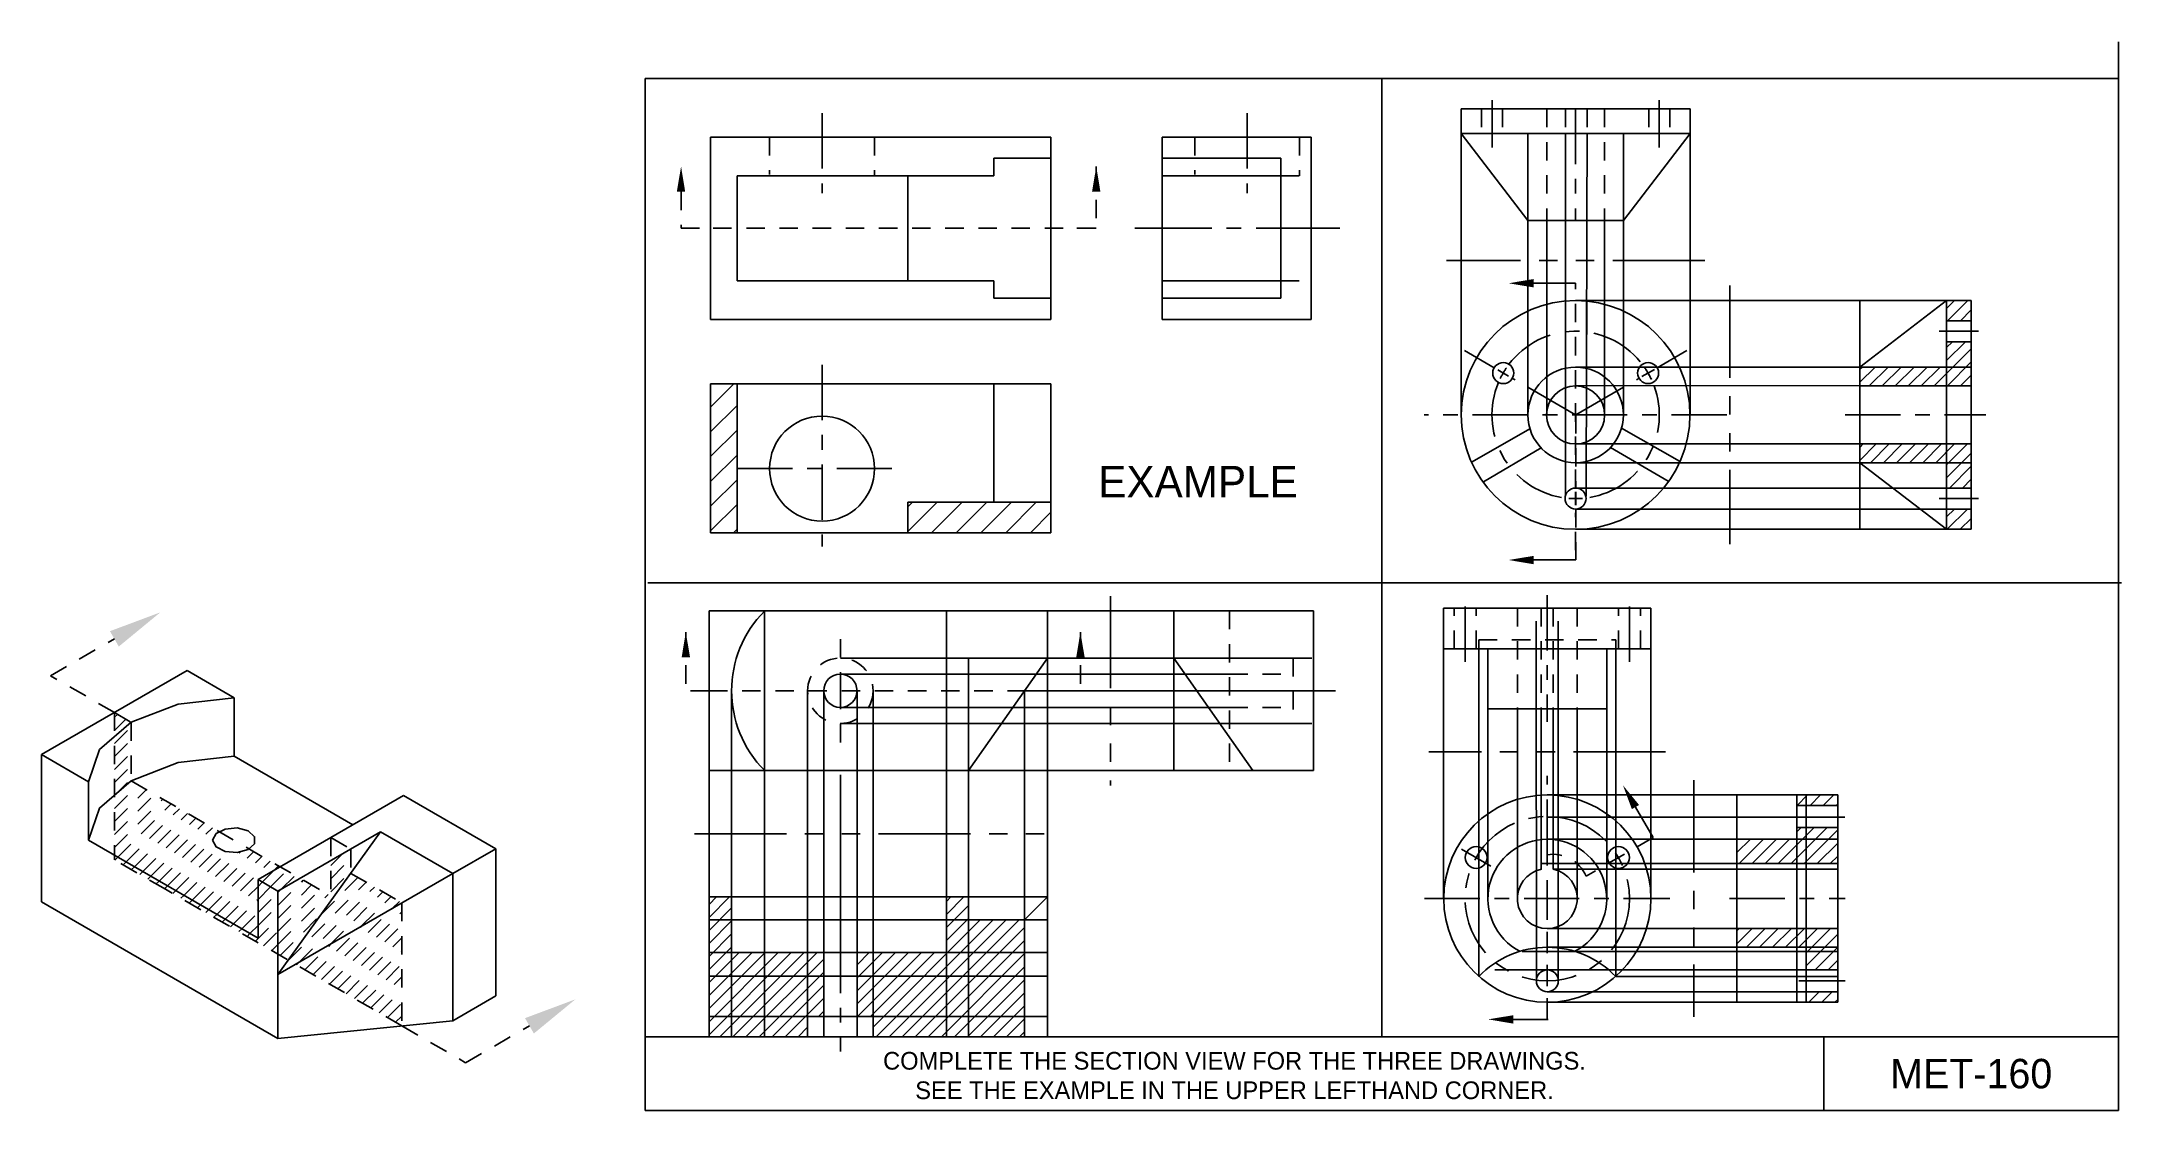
# Model space of a CAD drawing. Extents: x -1.2 to 12.9, y 1.3 to 8.6.
import ezdxf
from ezdxf.enums import TextEntityAlignment as Align

# ---------------------------------------------------------------- set-up
doc = ezdxf.new("R2010")
doc.units = 0
doc.header["$LTSCALE"] = 0.5
doc.header["$MEASUREMENT"] = 0
for name, pattern in [('CENTER2', [1.125, 0.75, -0.125, 0.125, -0.125]), ('DASHED2', [0.375, 0.25, -0.125]), ('HIDDEN', [0.375, 0.25, -0.125]), ('PHANTOM', [2.5, 1.25, -0.25, 0.25, -0.25, 0.25, -0.25])]:
    doc.linetypes.add(name, pattern=pattern)
doc.layers.get('0').update_dxf_attribs({"linetype": 'CONTINUOUS'})
doc.layers.get('DEFPOINTS').update_dxf_attribs({"linetype": 'CONTINUOUS'})
for name, color, linetype in [('CENTER', 6, 'CENTER2'), ('CON-RED', 1, 'CONTINUOUS'), ('CUTTING', 6, 'DASHED2'), ('FOLD LINE', 194, 'PHANTOM'), ('HIDDEN-GREEN', 3, 'HIDDEN'), ('OBJECT-CYAN', 4, 'CONTINUOUS'), ('SECT-Y', 2, 'CONTINUOUS')]:
    doc.layers.add(name, color=color, linetype=linetype)

# ---------------------------------------------------------------- blocks, each defined once
blk = doc.blocks.new('*X0')
at = {"color": 0}
for p, q in [((1.17, 13.84), (1.337, 14.007)), ((1.17, 13.664), (1.361, 13.854)), ((1.17, 13.487), (1.361, 13.677)), ((1.17, 13.31), (1.361, 13.5)), ((1.17, 13.133), (1.361, 13.324)), ((1.17, 12.957), (1.361, 13.147)), ((2.58, 13.129), (2.613, 13.161)), ((2.58, 12.952), (2.789, 13.161)), ((2.748, 12.943), (2.966, 13.161)), ((2.924, 12.943), (3.143, 13.161)), ((3.101, 12.943), (3.32, 13.161)), ((3.278, 12.943), (3.496, 13.161)), ((3.455, 12.943), (3.601, 13.09)), ((1.333, 12.943), (1.361, 12.97))]:
    blk.add_line(p, q, dxfattribs=at)
blk = doc.blocks.new('*X4')
at = {"color": 0}
for p, q in [((-0.71, 3.975), (-0.689, 3.995)), ((-0.71, 3.886), (-0.633, 3.963)), ((-0.71, 3.798), (-0.596, 3.912)), ((-0.71, 3.709), (-0.596, 3.823)), ((-0.71, 3.621), (-0.596, 3.735)), ((-0.71, 3.533), (-0.596, 3.647)), ((-0.71, 3.444), (-0.596, 3.558)), ((-0.71, 3.356), (-0.549, 3.517)), ((-0.71, 3.268), (-0.493, 3.485)), ((-0.71, 3.179), (-0.437, 3.452)), ((-0.71, 3.091), (-0.381, 3.42)), ((-0.686, 3.026), (-0.325, 3.388)), ((-0.63, 2.994), (-0.269, 3.355)), ((-0.574, 2.961), (-0.213, 3.323)), ((-0.518, 2.929), (-0.157, 3.291)), ((-0.462, 2.897), (-0.101, 3.258)), ((-0.406, 2.864), (-0.045, 3.226)), ((-0.35, 2.832), (-0.043, 3.139)), ((-0.706, 3.006), (-0.686, 3.026)), ((-0.65, 2.974), (-0.63, 2.994)), ((-0.294, 2.799), (-0.008, 3.086)), ((-0.238, 2.767), (0.056, 3.061)), ((-0.182, 2.735), (0.144, 3.06)), ((-0.126, 2.702), (0.236, 3.064)), ((-0.07, 2.67), (0.292, 3.032)), ((-0.014, 2.638), (0.348, 2.999)), ((0.373, 2.936), (0.404, 2.967)), ((0.759, 2.969), (0.839, 3.049)), ((0.759, 2.88), (0.894, 3.016)), ((-0.594, 2.942), (-0.574, 2.961)), ((-0.538, 2.909), (-0.518, 2.929)), ((-0.482, 2.877), (-0.462, 2.897)), ((-0.426, 2.845), (-0.406, 2.864)), ((-0.37, 2.812), (-0.35, 2.832)), ((0.042, 2.605), (0.265, 2.828)), ((0.265, 2.828), (0.294, 2.857)), ((0.265, 2.74), (0.35, 2.825)), ((0.294, 2.857), (0.373, 2.936)), ((0.35, 2.825), (0.46, 2.935)), ((0.4, 2.698), (0.572, 2.87)), ((0.4, 2.61), (0.628, 2.838)), ((0.421, 2.808), (0.516, 2.902)), ((0.471, 2.327), (0.999, 2.856)), ((0.547, 2.315), (1.055, 2.823)), ((0.695, 2.64), (0.943, 2.888)), ((0.759, 2.792), (0.894, 2.927)), ((-0.314, 2.78), (-0.294, 2.799)), ((-0.258, 2.747), (-0.238, 2.767)), ((-0.202, 2.715), (-0.182, 2.735)), ((-0.146, 2.683), (-0.126, 2.702)), ((0.098, 2.573), (0.265, 2.74)), ((0.265, 2.651), (0.4, 2.787)), ((0.265, 2.563), (0.4, 2.698)), ((0.4, 2.787), (0.421, 2.808)), ((0.4, 2.522), (0.684, 2.805)), ((0.4, 2.433), (0.74, 2.773)), ((0.757, 2.436), (1.111, 2.791)), ((0.966, 2.557), (1.167, 2.758)), ((1.175, 2.677), (1.224, 2.726)), ((-0.09, 2.65), (-0.07, 2.67)), ((-0.034, 2.618), (-0.014, 2.638)), ((0.022, 2.586), (0.042, 2.605)), ((0.078, 2.553), (0.098, 2.573)), ((0.154, 2.541), (0.265, 2.651)), ((0.21, 2.508), (0.265, 2.563)), ((0.247, 2.456), (0.4, 2.61)), ((0.415, 2.359), (0.695, 2.64)), ((0.639, 2.23), (0.966, 2.557)), ((0.695, 2.197), (1.175, 2.677)), ((0.751, 2.165), (1.241, 2.656)), ((0.807, 2.133), (1.241, 2.567)), ((0.135, 2.521), (0.154, 2.541)), ((0.191, 2.489), (0.21, 2.508)), ((0.303, 2.424), (0.4, 2.522)), ((0.359, 2.392), (0.4, 2.433)), ((0.583, 2.262), (0.757, 2.436)), ((0.863, 2.1), (1.241, 2.479)), ((0.527, 2.295), (0.547, 2.315)), ((0.919, 2.068), (1.241, 2.39)), ((0.975, 2.036), (1.241, 2.302)), ((1.031, 2.003), (1.241, 2.214)), ((1.087, 1.971), (1.241, 2.125)), ((1.143, 1.939), (1.241, 2.037)), ((1.199, 1.906), (1.241, 1.948))]:
    blk.add_line(p, q, dxfattribs=at)

msp = doc.modelspace()

# ---------------------------------------------------------------- hatches: boundary and pattern name
at = {"layer": 'SECT-Y'}
h = msp.add_hatch(dxfattribs=at)
h.set_pattern_fill('ANSI31', color=256, scale=0.5)
h.set_pattern_definition([(45, (-0.59191, 0), (-0.04419417, 0.04419417), [])])
h.paths.add_polyline_path([(11.725, 5.702), (11.725, 5.53), (11.892, 5.53), (11.892, 5.829), (11.136, 5.829), (11.136, 5.702)])
h.paths.add_polyline_path([(11.892, 5.25), (11.892, 5.387), (11.725, 5.387), (11.725, 5.25)])
h.paths.add_polyline_path([(11.892, 6.523), (11.725, 6.523), (11.725, 6.351), (11.136, 6.351), (11.136, 6.223), (11.892, 6.223)])
h.paths.add_polyline_path([(11.725, 6.803), (11.725, 6.665), (11.892, 6.665), (11.892, 6.803)])
h = msp.add_hatch(dxfattribs=at)
h.set_pattern_fill('ANSI31', color=256, scale=0.5)
h.set_pattern_definition([(45, (-0.356143, 0), (-0.04419417, 0.04419417), [])])
h.paths.add_polyline_path([(10.986, 3.228), (10.709, 3.228), (10.709, 3.148), (10.302, 3.148), (10.302, 2.983), (10.986, 2.983)])
h.paths.add_polyline_path([(10.986, 3.448), (10.709, 3.448), (10.709, 3.377), (10.986, 3.377)])
h.paths.add_polyline_path([(10.986, 2.542), (10.302, 2.542), (10.302, 2.415), (10.771, 2.415), (10.771, 2.262), (10.986, 2.262)])
h.paths.add_polyline_path([(10.986, 2.113), (10.771, 2.113), (10.771, 2.042), (10.986, 2.042)])
h = msp.add_hatch(dxfattribs=at)
h.set_pattern_fill('ANSI31', color=256, scale=0.5)
h.set_pattern_definition([(45, (0, -0.17852), (-0.0441942, 0.0441942), [])])
h.paths.add_polyline_path([(3.326, 1.807), (3.995, 1.807), (3.995, 1.945), (4.104, 1.945), (4.104, 2.379), (3.479, 2.379), (3.479, 2.756), (3.326, 2.756)])
h.paths.add_polyline_path([(4.33, 1.945), (4.439, 1.945), (4.439, 1.807), (5.467, 1.807), (5.467, 2.6), (5.086, 2.6), (5.086, 2.756), (4.937, 2.756), (4.937, 2.379), (4.33, 2.379)])

# ---------------------------------------------------------------- linework, layer by layer
for p, q in [((12.892, 8.558), (12.892, 1.308)), ((12.892, 8.558), (12.892, 1.308)), ((12.892, 8.558), (12.892, 1.308)), ((2.892, 8.308), (12.892, 8.308)), ((2.892, 8.308), (12.892, 8.308)), ((2.892, 8.308), (12.892, 8.308)), ((2.892, 8.308), (12.892, 8.308)), ((2.892, 1.308), (2.892, 8.308)), ((2.892, 1.308), (2.892, 8.308)), ((2.892, 1.308), (2.892, 8.308)), ((7.892, 5.058), (7.892, 8.308)), ((7.892, 5.058), (7.892, 8.308)), ((10.254, 6.803), (9.984, 6.803)), ((7.892, 5.058), (7.892, 1.808)), ((7.892, 5.058), (7.892, 1.808)), ((7.911, 4.886), (2.911, 4.886)), ((7.911, 4.886), (12.911, 4.886)), ((2.892, 1.808), (12.892, 1.808)), ((12.892, 1.808), (2.892, 1.808)), ((10.892, 1.808), (10.892, 1.308)), ((12.892, 1.308), (2.892, 1.308)), ((12.892, 1.308), (2.892, 1.308)), ((12.892, 1.308), (2.892, 1.308))]:
    msp.add_line(p, q)
at = {"layer": 'CENTER'}
for p, q in [((4.093, 8.072), (4.093, 7.53)), ((6.978, 8.072), (6.978, 7.53)), ((8.64, 8.161), (8.64, 7.841)), ((9.207, 8.102), (9.207, 7.346)), ((9.775, 8.161), (9.775, 7.841)), ((6.402, 7.293), (6.215, 7.293)), ((7.413, 7.293), (6.402, 7.293)), ((7.413, 7.293), (7.607, 7.293)), ((11.942, 6.594), (11.675, 6.594)), ((4.093, 6.365), (4.093, 5.134)), ((8.654, 6.346), (8.453, 6.462)), ((9.761, 6.346), (9.963, 6.463)), ((8.752, 6.29), (8.68, 6.331)), ((9.207, 6.026), (8.778, 6.274)), ((9.208, 6.026), (9.637, 6.274)), ((9.657, 6.286), (9.742, 6.335)), ((10.233, 6.026), (8.18, 6.026)), ((11.036, 6.026), (11.992, 6.026)), ((3.517, 5.662), (4.646, 5.662)), ((9.207, 5.504), (9.207, 5.413)), ((11.942, 5.459), (11.675, 5.459)), ((8.457, 4.351), (8.457, 4.804)), ((9.015, 4.804), (9.015, 3.944)), ((9.573, 4.351), (9.573, 4.804)), ((6.708, 4.155), (7.578, 4.155)), ((9.015, 3.043), (9.015, 3.578)), ((10.659, 3.298), (11.036, 3.298)), ((8.432, 3.081), (8.631, 2.966)), ((8.182, 2.745), (9.847, 2.745)), ((10.252, 2.745), (11.036, 2.745)), ((4.217, 2.479), (4.217, 1.707)), ((10.721, 2.187), (11.036, 2.187))]:
    msp.add_line(p, q, dxfattribs=at)
msp.add_circle((9.015, 2.745), 0.558, dxfattribs=at)
for start, end in [(39.4841, 142.8041), (157.1959, 260.3478), (145.8641, 154.1359), (145.8416, 154.1584), (279.7295, 20.3652), (25.0487, 34.9513), (25.0487, 34.8727), (265.4525, 274.6248)]:
    msp.add_arc((9.207, 6.026), 0.568, start, end, dxfattribs=at)
at = {"layer": 'CON-RED'}
for p, q in [((8.431, 7.936), (8.431, 6.026)), ((9.984, 7.936), (9.984, 6.026)), ((8.883, 7.346), (8.883, 6.026)), ((9.011, 7.346), (9.011, 6.026)), ((9.138, 7.346), (9.138, 5.476)), ((9.283, 7.346), (9.278, 5.476)), ((9.404, 7.346), (9.404, 6.026)), ((9.532, 7.346), (9.532, 6.026)), ((9.207, 6.803), (11.892, 6.803)), ((11.136, 5.25), (11.136, 6.803)), ((11.725, 6.803), (11.725, 5.25)), ((11.892, 6.803), (11.892, 5.25)), ((9.207, 6.351), (11.892, 6.351)), ((9.207, 6.225), (11.892, 6.223)), ((9.207, 5.829), (11.892, 5.829)), ((9.207, 5.702), (11.892, 5.702)), ((9.207, 5.53), (11.892, 5.53)), ((9.207, 5.387), (11.892, 5.387)), ((9.207, 5.25), (11.892, 5.25)), ((3.703, 4.697), (3.703, 1.807)), ((5.623, 4.697), (6.48, 4.697)), ((5.086, 4.377), (4.217, 4.377)), ((5.623, 4.377), (6.48, 4.377)), ((5.623, 4.377), (5.623, 1.807)), ((8.311, 4.439), (8.311, 2.745)), ((8.55, 2.217), (8.55, 4.439)), ((8.941, 2.192), (8.94, 4.501)), ((9.089, 4.501), (9.089, 2.192)), ((9.479, 4.439), (9.479, 2.217)), ((9.718, 4.439), (9.718, 2.745)), ((4.217, 4.268), (6.857, 4.268)), ((3.479, 4.154), (3.479, 1.807)), ((3.995, 4.155), (3.995, 1.807)), ((4.104, 4.155), (4.104, 1.807)), ((4.33, 4.155), (4.33, 1.807)), ((4.439, 4.155), (4.439, 1.807)), ((5.467, 4.155), (5.467, 1.807)), ((5.467, 4.155), (7.428, 4.155)), ((4.217, 4.042), (6.857, 4.042)), ((8.611, 4.033), (8.611, 2.745)), ((8.812, 2.745), (8.812, 4.033)), ((8.974, 4.033), (8.974, 2.983)), ((9.055, 4.033), (9.055, 2.983)), ((9.218, 2.745), (9.218, 4.033)), ((9.418, 4.033), (9.418, 2.745)), ((7.291, 3.933), (4.217, 3.933)), ((3.326, 3.613), (3.326, 1.807)), ((4.217, 3.585), (4.217, 2.479)), ((4.937, 3.613), (4.937, 1.807)), ((5.086, 3.613), (6.48, 3.613)), ((5.086, 3.613), (5.086, 1.807)), ((5.623, 3.613), (6.48, 3.613)), ((9.015, 3.448), (10.986, 3.448)), ((10.302, 3.448), (10.302, 2.042)), ((10.709, 3.448), (10.709, 2.042)), ((10.771, 3.448), (10.771, 2.042)), ((10.986, 3.448), (10.986, 2.042)), ((9.015, 3.298), (10.709, 3.298)), ((9.015, 3.148), (10.986, 3.148)), ((9.055, 2.983), (10.986, 2.983)), ((9.055, 2.944), (10.986, 2.944)), ((3.326, 2.756), (5.623, 2.756)), ((3.326, 2.6), (5.623, 2.6)), ((9.015, 2.542), (10.986, 2.542)), ((9.015, 2.415), (10.986, 2.415)), ((3.326, 2.379), (5.623, 2.379)), ((8.659, 2.262), (10.986, 2.262)), ((8.845, 2.387), (10.986, 2.387)), ((3.326, 2.219), (5.623, 2.219)), ((9.479, 2.217), (10.986, 2.217)), ((9.015, 2.113), (10.986, 2.113)), ((9.015, 2.042), (10.986, 2.042)), ((3.326, 1.945), (5.623, 1.945)), ((3.326, 1.807), (5.623, 1.807))]:
    msp.add_line(p, q, dxfattribs=at)
at = {"layer": 'CUTTING'}
for p, q in [((5.954, 7.711), (5.954, 7.293)), ((3.136, 7.54), (3.136, 7.293)), ((5.954, 7.293), (3.136, 7.293)), ((3.136, 7.293), (3.307, 7.293)), ((5.947, 7.293), (5.776, 7.293)), ((9.207, 5.53), (9.207, 6.919)), ((9.208, 6.026), (9.208, 5.53)), ((9.208, 5.504), (9.208, 5.413)), ((9.208, 5.387), (9.208, 5.042)), ((9.207, 5.108), (9.207, 5.363)), ((3.168, 4.553), (3.168, 4.155)), ((5.846, 4.553), (5.846, 4.155)), ((-1.143, 4.257), (-0.71, 4.507)), ((-0.71, 4.007), (-1.143, 4.257)), ((3.326, 4.155), (3.168, 4.155)), ((3.326, 4.155), (5.623, 4.155)), ((5.623, 4.155), (5.846, 4.155)), ((-0.71, 4.007), (-0.596, 3.941)), ((-0.596, 3.941), (-0.596, 3.544)), ((-0.596, 3.544), (0.759, 2.762)), ((0.759, 3.159), (0.759, 2.762)), ((0.759, 3.159), (0.894, 3.081)), ((9.733, 3.159), (9.278, 2.897)), ((0.894, 3.081), (0.894, 2.916)), ((9.015, 2.745), (9.015, 3.043)), ((0.894, 2.916), (1.241, 2.716)), ((1.241, 2.716), (1.241, 1.882)), ((9.015, 1.925), (9.015, 2.745)), ((9.015, 2.745), (9.015, 1.925)), ((9.015, 2.745), (9.015, 1.925)), ((9.015, 2.745), (9.015, 1.925)), ((9.015, 2.745), (9.015, 1.925)), ((1.241, 1.882), (1.674, 1.632)), ((1.674, 1.632), (2.107, 1.882))]:
    msp.add_line(p, q, dxfattribs=at)
at = {"layer": 'CUTTING', "linetype": 'Continuous'}
for p, q in [((9.613, 3.366), (9.733, 3.159)), ((8.784, 1.926), (9.02, 1.925))]:
    msp.add_line(p, q, dxfattribs=at)
for points in [[(8.923, 6.919, 0), (9.207, 6.919, 0)], [(8.923, 5.042, 0), (9.208, 5.042, 0)]]:
    msp.add_polyline3d(points, dxfattribs=at)
at = {"layer": 'CUTTING'}
msp.add_arc((9.054, 2.803), 0.243, 22.7233, 99.336, dxfattribs=at)
for points in [[(3.107, 7.54), (3.164, 7.54), (3.136, 7.711)], [(5.925, 7.54), (5.982, 7.54), (5.954, 7.711)], [(3.14, 4.382), (3.197, 4.382), (3.168, 4.553)], [(5.818, 4.382), (5.875, 4.382), (5.846, 4.553)]]:
    msp.add_solid(points, dxfattribs=at)
at = {"layer": 'CUTTING', "linetype": 'Continuous', "extrusion": (0, 0, -1)}
for points in [[(-8.923, 6.891), (-8.752, 6.919), (-8.923, 6.948)], [(-8.923, 5.013), (-8.752, 5.042), (-8.923, 5.07)], [(-9.589, 3.352), (-9.528, 3.514), (-9.638, 3.38)], [(-8.784, 1.897), (-8.613, 1.926), (-8.785, 1.954)]]:
    msp.add_solid(points, dxfattribs=at)
at = {"layer": 'CUTTING', "linetype": 'ByBlock'}
for points in [[(-0.74, 4.559), (-0.68, 4.455), (-0.398, 4.687)], [(2.077, 1.934), (2.137, 1.83), (2.419, 2.062)]]:
    msp.add_solid(points, dxfattribs=at)
at = {"layer": 'DEFPOINTS', "color": 0, "linetype": 'ByBlock'}
for p in [(-0.71, 4.507), (-1.143, 4.257)]:
    msp.add_point(p, dxfattribs=at)
at = {"layer": 'FOLD LINE'}
for p, q in [((10.084, 7.073), (8.331, 7.073)), ((10.254, 6.903), (10.254, 5.15)), ((6.051, 4.797), (6.051, 3.513)), ((9.818, 3.741), (8.211, 3.741)), ((10.01, 3.548), (10.01, 1.942)), ((3.226, 3.184), (5.723, 3.184))]:
    msp.add_line(p, q, dxfattribs=at)
at = {"layer": 'HIDDEN-GREEN'}
for p, q in [((8.568, 8.102), (8.568, 7.936)), ((8.711, 8.102), (8.711, 7.936)), ((9.011, 8.102), (9.011, 7.346)), ((9.138, 8.102), (9.138, 7.936)), ((9.285, 8.102), (9.285, 7.936)), ((9.404, 8.102), (9.404, 7.346)), ((9.704, 8.102), (9.704, 7.936)), ((9.847, 8.102), (9.847, 7.936)), ((3.737, 7.911), (3.737, 7.657)), ((4.449, 7.911), (4.449, 7.649)), ((6.622, 7.911), (6.622, 7.657)), ((7.334, 7.911), (7.334, 7.649)), ((7.206, 7.649), (7.413, 7.649)), ((7.206, 6.936), (7.413, 6.936)), ((6.857, 4.697), (6.857, 3.613)), ((8.382, 4.439), (8.382, 4.716)), ((8.531, 4.439), (8.531, 4.716)), ((8.812, 4.716), (8.812, 4.033)), ((8.94, 4.501), (8.94, 4.716)), ((8.974, 4.716), (8.974, 4.033)), ((9.055, 4.716), (9.055, 4.033)), ((9.089, 4.501), (9.089, 4.716)), ((9.218, 4.716), (9.218, 4.033)), ((9.498, 4.439), (9.498, 4.716)), ((9.647, 4.439), (9.647, 4.716)), ((4.217, 4.155), (4.217, 4.574)), ((7.291, 4.377), (7.291, 3.933)), ((7.291, 4.377), (7.428, 4.377)), ((8.55, 4.501), (9.479, 4.501)), ((8.55, 4.501), (8.55, 4.439)), ((9.479, 4.501), (9.479, 4.439)), ((6.857, 4.268), (7.291, 4.268)), ((4.217, 4.155), (4.217, 3.764)), ((6.857, 4.042), (7.291, 4.042)), ((7.291, 3.933), (7.428, 3.933))]:
    msp.add_line(p, q, dxfattribs=at)
msp.add_circle((4.217, 4.155), 0.222, dxfattribs=at)
at = {"layer": 'OBJECT-CYAN'}
for p, q in [((8.431, 8.102), (9.984, 8.102)), ((8.431, 7.936), (8.431, 8.102)), ((9.984, 7.936), (9.984, 8.102)), ((3.336, 7.911), (5.646, 7.911)), ((3.336, 7.911), (3.336, 6.674)), ((5.646, 7.911), (5.646, 6.674)), ((6.402, 7.911), (6.402, 6.674)), ((6.402, 7.911), (7.413, 7.911)), ((7.413, 7.911), (7.413, 6.674)), ((8.431, 7.936), (9.984, 7.936)), ((8.431, 7.936), (8.883, 7.346)), ((8.883, 7.346), (8.883, 7.936)), ((9.138, 7.936), (9.138, 7.346)), ((9.283, 7.346), (9.285, 7.936)), ((9.984, 7.936), (9.532, 7.346)), ((9.532, 7.346), (9.532, 7.936)), ((5.646, 7.768), (5.258, 7.768)), ((5.258, 7.768), (5.258, 7.649)), ((7.206, 7.768), (6.402, 7.768)), ((7.206, 7.768), (7.206, 6.818)), ((5.258, 7.649), (3.517, 7.649)), ((3.517, 7.649), (3.517, 6.936)), ((4.675, 7.649), (4.675, 6.936)), ((7.206, 7.649), (6.402, 7.649)), ((8.883, 7.346), (9.532, 7.346)), ((5.258, 6.936), (3.517, 6.936)), ((5.258, 6.936), (5.258, 6.818)), ((7.206, 6.936), (6.402, 6.936)), ((5.646, 6.818), (5.258, 6.818)), ((7.206, 6.818), (6.402, 6.818)), ((9.138, 6.799), (9.138, 6.34)), ((9.281, 6.342), (9.283, 6.799)), ((11.725, 6.803), (11.136, 6.351)), ((11.892, 6.803), (11.725, 6.803)), ((11.725, 6.803), (11.725, 6.351)), ((11.892, 6.803), (11.892, 5.25)), ((5.646, 6.674), (3.336, 6.674)), ((7.413, 6.674), (6.402, 6.674)), ((11.892, 6.665), (11.725, 6.665)), ((11.892, 6.523), (11.725, 6.523)), ((5.646, 6.238), (3.336, 6.238)), ((3.336, 6.238), (3.336, 5.227)), ((3.517, 5.434), (3.517, 6.238)), ((5.258, 6.238), (5.258, 5.434)), ((5.646, 5.227), (5.646, 6.238)), ((11.725, 6.351), (11.136, 6.351)), ((11.136, 6.351), (11.136, 5.702)), ((11.892, 6.223), (11.136, 6.223)), ((8.897, 5.932), (8.505, 5.707)), ((9.519, 5.936), (9.913, 5.713)), ((8.974, 5.802), (8.583, 5.572)), ((9.444, 5.804), (9.835, 5.577)), ((11.892, 5.829), (11.136, 5.829)), ((11.725, 5.702), (11.136, 5.702)), ((11.136, 5.702), (11.725, 5.25)), ((11.725, 5.702), (11.725, 5.25)), ((11.725, 5.53), (11.892, 5.53)), ((3.517, 5.434), (3.517, 5.227)), ((5.646, 5.434), (4.675, 5.434)), ((4.675, 5.434), (4.675, 5.227)), ((11.725, 5.387), (11.892, 5.387)), ((3.336, 5.227), (5.646, 5.227)), ((11.892, 5.25), (11.725, 5.25)), ((3.326, 4.697), (5.623, 4.697)), ((3.326, 4.697), (3.326, 3.613)), ((4.937, 4.697), (4.937, 3.613)), ((5.623, 4.697), (5.623, 4.377)), ((6.48, 4.697), (7.428, 4.697)), ((6.48, 4.697), (6.48, 3.613)), ((7.428, 3.613), (7.428, 4.697)), ((8.311, 4.716), (9.718, 4.716)), ((8.311, 4.716), (8.311, 4.439)), ((9.718, 4.716), (9.718, 4.439)), ((5.086, 4.377), (5.623, 4.377)), ((5.086, 3.613), (5.623, 4.377)), ((5.086, 4.377), (5.086, 3.613)), ((6.48, 4.377), (7.291, 4.377)), ((6.48, 4.377), (7.017, 3.613)), ((9.718, 4.439), (8.311, 4.439)), ((8.611, 4.033), (8.611, 4.439)), ((9.418, 4.033), (9.418, 4.439)), ((-0.216, 4.292), (-1.204, 3.722)), ((0.103, 4.108), (-0.216, 4.292)), ((0.103, 3.711), (0.103, 4.108)), ((9.418, 4.033), (8.611, 4.033)), ((-1.204, 3.722), (-1.204, 2.723)), ((-0.885, 3.538), (-1.204, 3.722)), ((0.103, 3.711), (0.909, 3.246)), ((-0.885, 3.538), (-0.885, 3.141)), ((3.326, 3.613), (5.086, 3.613)), ((6.48, 3.613), (7.428, 3.613)), ((0.265, 2.874), (1.253, 3.444)), ((1.878, 3.083), (1.253, 3.444)), ((10.986, 3.448), (10.709, 3.448)), ((10.709, 3.448), (10.709, 3.148)), ((10.986, 2.042), (10.986, 3.448)), ((10.986, 3.377), (10.709, 3.377)), ((0.265, 2.477), (-0.885, 3.141)), ((0.4, 2.23), (1.097, 3.198)), ((0.4, 2.796), (1.097, 3.198)), ((1.587, 2.915), (1.097, 3.198)), ((10.709, 3.148), (10.302, 3.148)), ((10.302, 3.148), (10.302, 2.387)), ((10.986, 3.228), (10.709, 3.228)), ((1.587, 2.915), (1.878, 3.083)), ((1.878, 3.083), (1.878, 2.085)), ((8.974, 2.983), (9.055, 2.983)), ((8.974, 2.983), (8.974, 2.944)), ((9.055, 2.983), (9.055, 2.944)), ((10.302, 2.983), (10.986, 2.983)), ((0.4, 2.796), (0.265, 2.874)), ((0.265, 2.874), (0.265, 2.477)), ((0.4, 2.23), (1.587, 2.915)), ((1.587, 2.915), (1.587, 1.917)), ((10.302, 2.944), (10.986, 2.944)), ((0.4, 1.797), (-1.204, 2.723)), ((0.4, 2.796), (0.4, 1.797)), ((0.4, 2.796), (0.4, 2.23)), ((3.326, 2.756), (3.326, 1.807)), ((3.326, 2.756), (3.703, 2.756)), ((3.479, 2.756), (3.479, 2.379)), ((3.703, 2.756), (3.703, 2.379)), ((4.937, 2.379), (4.937, 2.756)), ((4.937, 2.756), (5.623, 2.756)), ((5.086, 2.756), (5.086, 2.6)), ((5.467, 2.6), (5.623, 2.756)), ((5.623, 2.756), (5.623, 1.807)), ((5.086, 2.6), (5.467, 2.6)), ((5.467, 2.6), (5.467, 1.807)), ((10.302, 2.542), (10.986, 2.542)), ((10.302, 2.415), (10.709, 2.415)), ((10.709, 2.415), (10.771, 2.415)), ((10.771, 2.415), (10.771, 2.042)), ((3.479, 2.379), (4.937, 2.379)), ((4.104, 2.379), (4.104, 1.945)), ((4.33, 2.379), (4.33, 1.945)), ((10.302, 2.387), (10.709, 2.387)), ((10.709, 2.217), (10.709, 2.387)), ((10.771, 2.262), (10.986, 2.262)), ((10.709, 2.217), (10.771, 2.217)), ((1.587, 1.917), (1.878, 2.085)), ((10.771, 2.113), (10.986, 2.113)), ((10.771, 2.042), (10.986, 2.042)), ((0.4, 1.797), (1.587, 1.917)), ((4.439, 1.945), (3.995, 1.945)), ((3.995, 1.945), (3.995, 1.807)), ((4.439, 1.945), (4.439, 1.807)), ((3.326, 1.807), (5.623, 1.807))]:
    msp.add_line(p, q, dxfattribs=at)
at = {"layer": 'OBJECT-CYAN', "color": 6, "linetype": 'DASHED2'}
for p, q in [((-0.71, 4.007), (-0.71, 3.009)), ((-0.363, 2.808), (-0.71, 3.009)), ((1.241, 1.882), (-0.363, 2.808))]:
    msp.add_line(p, q, dxfattribs=at)
at = {"layer": 'OBJECT-CYAN', "linetype": 'Continuous'}
for points in [[(0.103, 4.108, 0), (-0.276, 4.065, 0), (-0.596, 3.941, 0), (-0.81, 3.756, 0), (-0.885, 3.538, 0)], [(0.103, 3.711, 0), (-0.276, 3.668, 0), (-0.596, 3.544, 0), (-0.81, 3.359, 0), (-0.885, 3.141, 0)], [(-0.043, 3.141, 0), (-0.02, 3.096, 0), (0.042, 3.065, 0), (0.123, 3.058, 0), (0.198, 3.077, 0), (0.242, 3.117, 0), (0.242, 3.165, 0), (0.198, 3.204, 0), (0.123, 3.224, 0), (0.042, 3.217, 0), (-0.02, 3.186, 0), (-0.043, 3.141, 0)]]:
    msp.add_polyline3d(points, dxfattribs=at)
at = {"layer": 'OBJECT-CYAN'}
for centre, radius in [((9.207, 6.026), 0.776), ((8.716, 6.31), 0.0712), ((9.699, 6.31), 0.0712), ((9.207, 6.026), 0.324), ((9.207, 6.026), 0.197), ((4.093, 5.662), 0.356), ((9.207, 5.459), 0.0712), ((4.217, 4.155), 0.113), ((9.015, 2.745), 0.703), ((8.532, 3.024), 0.0744), ((9.498, 3.024), 0.0744), ((9.015, 2.187), 0.0744)]:
    msp.add_circle(centre, radius, dxfattribs=at)
for centre, radius, start, end in [((4.245, 4.155), 0.766, 135, 225), ((9.015, 2.745), 0.403, 297.5851, 242.4149), ((9.015, 2.745), 0.203, 101.537, 78.463), ((9.015, 1.772), 0.643, 43.7638, 136.2362)]:
    msp.add_arc(centre, radius, start, end, dxfattribs=at)

# ---------------------------------------------------------------- block references
at = {"layer": 'CON-RED', "xscale": 0.95, "yscale": 0.95, "zscale": 0.95}
msp.add_blockref('*X0', (2.225, -7.069), dxfattribs=at)
at = {"layer": 'CUTTING'}
msp.add_blockref('*X4', (0, 0), dxfattribs=at)

# ---------------------------------------------------------------- texts
msp.add_text('EXAMPLE', height=0.2144).set_placement((5.967, 5.466))
for s, height, p in [('COMPLETE THE SECTION VIEW FOR THE THREE DRAWINGS.', 0.12, (6.892, 1.645)), ('MET-160', 0.2, (11.892, 1.558)), ('SEE THE EXAMPLE IN THE UPPER LEFTHAND CORNER.', 0.12, (6.892, 1.445))]:
    msp.add_text(s, height=height).set_placement(p, align=Align.MIDDLE)
at = {"color": 18, "true_color": 0x030303}
msp.add_text('FALL 2025', height=0.001, dxfattribs=at).set_placement((2.892, 1.308))

doc.saveas('drawing.dxf')
